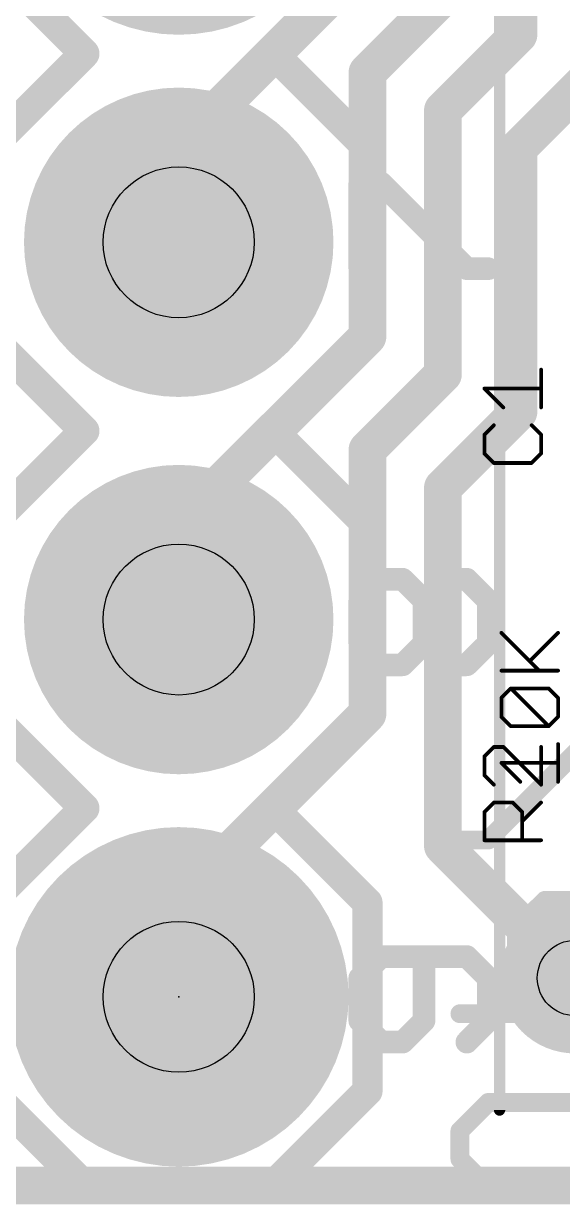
# Model space of a CAD drawing. Extents: x -32 to 75, y -15 to 35.
# Drawn here: x 0.23 to 3.85, y -0.13 to 7.82 of the extents above; entities that cross this region are included whole.
import ezdxf

# ---------------------------------------------------------------- set-up
doc = ezdxf.new("R2010")
doc.units = 0
for name, color, linetype in [('1', 12, 'CONTINUOUS'), ('16', 132, 'CONTINUOUS'), ('17', 110, 'CONTINUOUS'), ('18', 110, 'CONTINUOUS'), ('20', 53, 'CONTINUOUS'), ('21', 41, 'CONTINUOUS'), ('22', 40, 'CONTINUOUS'), ('24', 53, 'CONTINUOUS'), ('25', 253, 'CONTINUOUS'), ('26', 253, 'CONTINUOUS'), ('27', 253, 'CONTINUOUS'), ('29', 253, 'CONTINUOUS'), ('30', 253, 'CONTINUOUS'), ('44', 253, 'CONTINUOUS'), ('51', 53, 'CONTINUOUS'), ('52', 253, 'CONTINUOUS')]:
    doc.layers.add(name, color=color, linetype=linetype)

# ---------------------------------------------------------------- blocks, each defined once
blk = doc.blocks.new('RECT')
blk.add_solid([(-0.5, -0.5), (0.5, -0.5), (-0.5, 0.5), (0.5, 0.5)])
blk = doc.blocks.new('ROUNDP')
at = {"const_width": 0.5}
blk.add_lwpolyline([(0, -0.25, 1), (0, 0.25, 1), (0, -0.25)], format="xyb", dxfattribs=at)
blk = doc.blocks.new('ROUNDV')
at = {"const_width": 0.5}
blk.add_lwpolyline([(0, -0.25, 1), (0, 0.25, 1), (0, -0.25)], format="xyb", dxfattribs=at)

msp = doc.modelspace()

# ---------------------------------------------------------------- linework, layer by layer
at = {"layer": '1', "const_width": 0.254}
for points in [[(3.556, 7.747), (3.556, 9.525)], [(1.27, 6.985), (2.54, 8.255)], [(2.54, 7.493), (3.048, 8.001)], [(3.048, 7.239), (3.556, 7.747)], [(2.54, 5.715), (2.54, 7.493)], [(3.556, 6.985), (4.064, 7.493)], [(3.048, 5.461), (3.048, 7.239)], [(1.27, 6.35), (1.27, 6.985)], [(3.556, 5.207), (3.556, 6.985)], [(1.27, 4.445), (2.54, 5.715)], [(2.54, 4.953), (3.048, 5.461)], [(3.048, 4.699), (3.556, 5.207)], [(2.54, 3.175), (2.54, 4.953)], [(3.048, 2.286), (3.048, 4.699)], [(1.27, 3.81), (1.27, 4.445)], [(1.27, 1.905), (2.54, 3.175)], [(3.937, 1.397), (3.048, 2.286)], [(1.27, 1.27), (1.27, 1.905)], [(17.78, 0), (0, 0)]]:
    msp.add_lwpolyline(points, dxfattribs=at)
at = {"layer": '1', "const_width": 0.127}
for points in [[(3.6009, 7.7021, 1), (3.5111, 7.7919)], [(3.4925, 7.747, 1), (3.6195, 7.747)], [(2.6035, 7.493, 1), (2.4765, 7.493)], [(2.4951, 7.5379, 1), (2.5849, 7.4481)], [(3.1115, 7.239, 1), (2.9845, 7.239)], [(3.0031, 7.2839, 1), (3.0929, 7.1941)], [(1.3335, 6.985, 1), (1.2065, 6.985)], [(1.2251, 7.0299, 1), (1.3149, 6.9401)], [(3.6195, 6.985, 1), (3.4925, 6.985)], [(3.5111, 7.0299, 1), (3.6009, 6.9401)], [(1.2065, 6.35, 1), (1.3335, 6.35)], [(2.5849, 5.6701, 1), (2.4951, 5.7599)], [(2.4765, 5.715, 1), (2.6035, 5.715)], [(3.0929, 5.4161, 1), (3.0031, 5.5059)], [(2.9845, 5.461, 1), (3.1115, 5.461)], [(3.6009, 5.1621, 1), (3.5111, 5.2519)], [(3.4925, 5.207, 1), (3.6195, 5.207)], [(2.6035, 4.953, 1), (2.4765, 4.953)], [(2.4951, 4.9979, 1), (2.5849, 4.9081)], [(3.1115, 4.699, 1), (2.9845, 4.699)], [(3.0031, 4.7439, 1), (3.0929, 4.6541)], [(1.3335, 4.445, 1), (1.2065, 4.445)], [(1.2251, 4.4899, 1), (1.3149, 4.4001)], [(1.2065, 3.81, 1), (1.3335, 3.81)], [(2.5849, 3.1301, 1), (2.4951, 3.2199)], [(2.4765, 3.175, 1), (2.6035, 3.175)], [(3.0929, 2.3309, 1), (3.0031, 2.2411)], [(2.9845, 2.286, 1), (3.1115, 2.286)], [(1.3335, 1.905, 1), (1.2065, 1.905)], [(1.2251, 1.9499, 1), (1.3149, 1.8601)], [(3.8921, 1.3521, 1), (3.9819, 1.4419)], [(1.2065, 1.27, 1), (1.3335, 1.27)]]:
    msp.add_lwpolyline(points, format="xyb", dxfattribs=at)
at = {"layer": '16', "const_width": 0.254}
for points in [[(3.937, 1.397), (4.826, 0.508)], [(17.78, 0), (0, 0)]]:
    msp.add_lwpolyline(points, dxfattribs=at)
at = {"layer": '16', "const_width": 0.127}
msp.add_lwpolyline([(3.9819, 1.4419, 1), (3.8921, 1.3521)], format="xyb", dxfattribs=at)
at = {"layer": '20', "const_width": 0.2032}
msp.add_lwpolyline([(0, 0), (17.78, 0)], dxfattribs=at)
at = {"layer": '21'}
for points, const_width in [([(1.27, 7.874, 1), (1.27, 9.906, 1), (1.27, 7.874)], 0.254), ([(2.5266, 6.7484, 1), (2.4504, 6.7484)], 0.0762), ([(2.4885, 6.7865, 1), (2.4885, 6.7103)], 0.0762), ([(2.6595, 6.7754, 1), (2.6056, 6.7215)], 0.0762), ([(2.6325, 6.7103, 1), (2.6325, 6.7865)], 0.0762), ([(2.4504, 6.1722, 1), (2.5266, 6.1722)], 0.0762), ([(3.2087, 6.2103, 1), (3.2087, 6.1341)], 0.0762), ([(3.1818, 6.1453, 1), (3.2357, 6.1991)], 0.0762), ([(3.3528, 6.1341, 1), (3.3528, 6.2103)], 0.0762), ([(2.6325, 4.1195, 1), (2.6325, 4.0433)], 0.0762), ([(2.6595, 4.0545, 1), (2.6056, 4.1084)], 0.0762), ([(2.8035, 4.1084, 1), (2.7496, 4.0545)], 0.0762), ([(2.7766, 4.0433, 1), (2.7766, 4.1195)], 0.0762), ([(3.0647, 4.1195, 1), (3.0647, 4.0433)], 0.0762), ([(3.0916, 4.0545, 1), (3.0377, 4.1084)], 0.0762), ([(3.2357, 4.1084, 1), (3.1818, 4.0545)], 0.0762), ([(3.2087, 4.0433, 1), (3.2087, 4.1195)], 0.0762), ([(2.4615, 3.9643, 1), (2.5154, 3.9104)], 0.0762), ([(2.5266, 3.9374, 1), (2.4504, 3.9374)], 0.0762), ([(2.9587, 3.9374, 1), (2.8825, 3.9374)], 0.0762), ([(2.8937, 3.9643, 1), (2.9476, 3.9104)], 0.0762), ([(2.8937, 3.9104, 1), (2.9476, 3.9643)], 0.0762), ([(3.3909, 3.9374, 1), (3.3147, 3.9374)], 0.0762), ([(3.3259, 3.9104, 1), (3.3797, 3.9643)], 0.0762), ([(2.5154, 3.6762, 1), (2.4615, 3.6223)], 0.0762), ([(2.4504, 3.6493, 1), (2.5266, 3.6493)], 0.0762), ([(2.9476, 3.6762, 1), (2.8937, 3.6223)], 0.0762), ([(2.8825, 3.6493, 1), (2.9587, 3.6493)], 0.0762), ([(2.9476, 3.6223, 1), (2.8937, 3.6762)], 0.0762), ([(3.3147, 3.6493, 1), (3.3909, 3.6493)], 0.0762), ([(3.3797, 3.6223, 1), (3.3259, 3.6762)], 0.0762), ([(2.6325, 3.5433, 1), (2.6325, 3.4671)], 0.0762), ([(2.7766, 3.4671, 1), (2.7766, 3.5433)], 0.0762), ([(3.0647, 3.5433, 1), (3.0647, 3.4671)], 0.0762), ([(3.2087, 3.4671, 1), (3.2087, 3.5433)], 0.0762), ([(2.6056, 3.4783, 1), (2.6595, 3.5321)], 0.0762), ([(2.7496, 3.5321, 1), (2.8035, 3.4783)], 0.0762), ([(3.0377, 3.4783, 1), (3.0916, 3.5321)], 0.0762), ([(3.1818, 3.5321, 1), (3.2357, 3.4783)], 0.0762), ([(1.27, 0.254, 1), (1.27, 2.286, 1), (1.27, 0.254)], 0.254), ([(2.6325, 1.5795, 1), (2.6325, 1.5033)], 0.0762), ([(2.6595, 1.5145, 1), (2.6056, 1.5684)], 0.0762), ([(2.9587, 1.5414, 1), (2.8825, 1.5414)], 0.0762), ([(3.2357, 1.5684, 1), (3.1818, 1.5145)], 0.0762), ([(3.2087, 1.5033, 1), (3.2087, 1.5795)], 0.0762), ([(2.4615, 1.4243, 1), (2.5154, 1.3704)], 0.0762), ([(2.5266, 1.3974, 1), (2.4504, 1.3974)], 0.0762), ([(3.3909, 1.3974, 1), (3.3147, 1.3974)], 0.0762), ([(3.3259, 1.3704, 1), (3.3797, 1.4243)], 0.0762), ([(2.5154, 1.1362, 1), (2.4615, 1.0823)], 0.0762), ([(2.4504, 1.1093, 1), (2.5266, 1.1093)], 0.0762), ([(2.8825, 1.1093, 1), (2.9587, 1.1093)], 0.0762), ([(2.9476, 1.0823, 1), (2.8937, 1.1362)], 0.0762), ([(3.3147, 1.1093, 1), (3.3909, 1.1093)], 0.0762), ([(3.3797, 1.0823, 1), (3.3259, 1.1362)], 0.0762), ([(2.6325, 1.0033, 1), (2.6325, 0.9271)], 0.0762), ([(2.7766, 0.9271, 1), (2.7766, 1.0033)], 0.0762), ([(2.6056, 0.9383, 1), (2.6595, 0.9921)], 0.0762), ([(2.7496, 0.9921, 1), (2.8035, 0.9383)], 0.0762), ([(3.1818, 0.9921, 1), (3.2357, 0.9383)], 0.0762)]:
    msp.add_lwpolyline(points, format="xyb", dxfattribs=dict(at, const_width=const_width))
at = {"layer": '21', "const_width": 0.1524}
for points in [[(2.4885, 6.1722), (2.4885, 6.7484)], [(2.4885, 6.7484), (2.6325, 6.7484)], [(2.6325, 6.7484), (3.2087, 6.1722)], [(3.2087, 6.1722), (3.3528, 6.1722)], [(2.4885, 3.9374), (2.6325, 4.0814)], [(2.6325, 4.0814), (2.7766, 4.0814)], [(2.7766, 4.0814), (2.9206, 3.9374)], [(2.9206, 3.9374), (3.0647, 4.0814)], [(3.0647, 4.0814), (3.2087, 4.0814)], [(3.2087, 4.0814), (3.3528, 3.9374)], [(2.4885, 3.6493), (2.4885, 3.9374)], [(2.9206, 3.6493), (2.9206, 3.9374)], [(3.3528, 3.9374), (3.3528, 3.6493)], [(2.6325, 3.5052), (2.4885, 3.6493)], [(2.9206, 3.6493), (2.7766, 3.5052)], [(3.0647, 3.5052), (2.9206, 3.6493)], [(3.3528, 3.6493), (3.2087, 3.5052)], [(2.7766, 3.5052), (2.6325, 3.5052)], [(3.2087, 3.5052), (3.0647, 3.5052)], [(2.6325, 1.5414), (2.4885, 1.3974)], [(3.2087, 1.5414), (2.6325, 1.5414)], [(2.9206, 1.1093), (2.9206, 1.5414)], [(3.3528, 1.3974), (3.2087, 1.5414)], [(2.4885, 1.3974), (2.4885, 1.1093)], [(3.3528, 1.1093), (3.3528, 1.3974)], [(2.4885, 1.1093), (2.6325, 0.9652)], [(2.7766, 0.9652), (2.9206, 1.1093)], [(3.2087, 0.9652), (3.3528, 1.1093)], [(2.6325, 0.9652), (2.7766, 0.9652)]]:
    msp.add_lwpolyline(points, dxfattribs=at)
at = {"layer": '22', "const_width": 0.2032}
for points in [[(0.635, 7.62), (0, 8.255)], [(2.54, 8.255), (1.905, 7.62)], [(0.635, 7.62), (0, 6.985)], [(2.54, 6.985), (1.905, 7.62)], [(2.54, 5.715), (2.54, 6.985)], [(0, 5.715), (0.635, 5.08)], [(1.905, 5.08), (2.54, 5.715)], [(0.635, 5.08), (0, 4.445)], [(2.54, 4.445), (1.905, 5.08)], [(2.54, 3.175), (2.54, 4.445)], [(0, 3.175), (0.635, 2.54)], [(1.905, 2.54), (2.54, 3.175)], [(0.635, 2.54), (0, 1.905)], [(2.54, 1.905), (1.905, 2.54)], [(2.54, 0.635), (2.54, 1.905)], [(0.635, 0), (0, 0.635)], [(2.54, 0.635), (1.905, 0)], [(1.905, 0), (0.635, 0)]]:
    msp.add_lwpolyline(points, dxfattribs=at)
at = {"layer": '22', "const_width": 0.1016}
for points in [[(0.6709, 7.5841, 1), (0.5991, 7.6559)], [(1.9409, 7.6559, 1), (1.8691, 7.5841)], [(0.5991, 7.5841, 1), (0.6709, 7.6559)], [(1.8691, 7.6559, 1), (1.9409, 7.5841)], [(2.5908, 6.985, 1), (2.4892, 6.985)], [(2.5041, 6.9491, 1), (2.5759, 7.0209)], [(2.5759, 5.6791, 1), (2.5041, 5.7509)], [(2.4892, 5.715, 1), (2.5908, 5.715)], [(0.6709, 5.0441, 1), (0.5991, 5.1159)], [(1.9409, 5.1159, 1), (1.8691, 5.0441)], [(0.5991, 5.0441, 1), (0.6709, 5.1159)], [(1.8691, 5.1159, 1), (1.9409, 5.0441)], [(2.5908, 4.445, 1), (2.4892, 4.445)], [(2.5041, 4.4091, 1), (2.5759, 4.4809)], [(2.5759, 3.1391, 1), (2.5041, 3.2109)], [(2.4892, 3.175, 1), (2.5908, 3.175)], [(0.6709, 2.5041, 1), (0.5991, 2.5759)], [(0.5991, 2.5041, 1), (0.6709, 2.5759)], [(1.9409, 2.5759, 1), (1.8691, 2.5041)], [(1.8691, 2.5759, 1), (1.9409, 2.5041)], [(2.5908, 1.905, 1), (2.4892, 1.905)], [(2.5041, 1.8691, 1), (2.5759, 1.9409)], [(2.5759, 0.5991, 1), (2.5041, 0.6709)], [(2.4892, 0.635, 1), (2.5908, 0.635)], [(0.635, 0.0508, 1), (0.635, -0.0508)], [(0.5991, -0.0359, 1), (0.6709, 0.0359)], [(1.8691, 0.0359, 1), (1.9409, -0.0359)], [(1.905, -0.0508, 1), (1.905, 0.0508)]]:
    msp.add_lwpolyline(points, format="xyb", dxfattribs=at)
at = {"layer": '24'}
msp.add_point((1.27, 1.27), dxfattribs=at)
at = {"layer": '25', "const_width": 0.0254}
for points in [[(3.7084, 5.2383), (3.7084, 5.4925)], [(3.4542, 5.2383), (3.3271, 5.3654)], [(3.3271, 5.3654), (3.7084, 5.3654)], [(3.3906, 5.1183), (3.3271, 5.0548)], [(3.7084, 5.0548), (3.6448, 5.1183)], [(3.3271, 5.0548), (3.3271, 4.9277)], [(3.7084, 4.9277), (3.7084, 5.0548)], [(3.3271, 4.9277), (3.3906, 4.8641)], [(3.6448, 4.8641), (3.7084, 4.9277)], [(3.3906, 4.8641), (3.6448, 4.8641)], [(3.3906, 2.9525), (3.3271, 2.889)], [(3.4542, 2.9525), (3.3906, 2.9525)], [(3.7084, 2.6983), (3.4542, 2.9525)], [(3.7084, 2.9525), (3.7084, 2.6983)], [(3.3271, 2.889), (3.3271, 2.7619)], [(3.3271, 2.7619), (3.3906, 2.6983)], [(3.3271, 2.5148), (3.3906, 2.5783)], [(3.3906, 2.5783), (3.5177, 2.5783)], [(3.5177, 2.5783), (3.5813, 2.5148)], [(3.5813, 2.4512), (3.7084, 2.5783)], [(3.3271, 2.3241), (3.3271, 2.5148)], [(3.5813, 2.5148), (3.5813, 2.3241)], [(3.7084, 2.3241), (3.3271, 2.3241)]]:
    msp.add_lwpolyline(points, dxfattribs=at)
at = {"layer": '25', "const_width": 0.0127}
for points in [[(3.7147, 5.4925, 1), (3.7021, 5.4925)], [(3.3271, 5.3718, 1), (3.3271, 5.3591)], [(3.3316, 5.3699, 1), (3.3226, 5.3609)], [(3.7084, 5.3591, 1), (3.7084, 5.3718)], [(3.4497, 5.2338, 1), (3.4587, 5.2428)], [(3.7021, 5.2383, 1), (3.7147, 5.2383)], [(3.3951, 5.1138, 1), (3.3861, 5.1228)], [(3.6493, 5.1228, 1), (3.6404, 5.1138)], [(3.3334, 5.0548, 1), (3.3207, 5.0548)], [(3.3226, 5.0593, 1), (3.3316, 5.0503)], [(3.7147, 5.0548, 1), (3.7021, 5.0548)], [(3.7039, 5.0503, 1), (3.7129, 5.0593)], [(3.3207, 4.9277, 1), (3.3334, 4.9277)], [(3.3316, 4.9321, 1), (3.3226, 4.9232)], [(3.7021, 4.9277, 1), (3.7147, 4.9277)], [(3.7129, 4.9232, 1), (3.7039, 4.9321)], [(3.3906, 4.8705, 1), (3.3906, 4.8578)], [(3.3861, 4.8596, 1), (3.3951, 4.8686)], [(3.6404, 4.8686, 1), (3.6493, 4.8596)], [(3.6448, 4.8578, 1), (3.6448, 4.8705)], [(3.3906, 2.9589, 1), (3.3906, 2.9462)], [(3.3951, 2.948, 1), (3.3861, 2.957)], [(3.4587, 2.957, 1), (3.4497, 2.948)], [(3.4542, 2.9462, 1), (3.4542, 2.9589)], [(3.7147, 2.9525, 1), (3.7021, 2.9525)], [(3.3334, 2.889, 1), (3.3207, 2.889)], [(3.3226, 2.8935, 1), (3.3316, 2.8845)], [(3.3207, 2.7619, 1), (3.3334, 2.7619)], [(3.3316, 2.7663, 1), (3.3226, 2.7574)], [(3.3861, 2.6938, 1), (3.3951, 2.7028)], [(3.7021, 2.6983, 1), (3.7147, 2.6983)], [(3.7039, 2.6938, 1), (3.7129, 2.7028)], [(3.3906, 2.5847, 1), (3.3906, 2.572)], [(3.3951, 2.5738, 1), (3.3861, 2.5828)], [(3.5222, 2.5828, 1), (3.5132, 2.5738)], [(3.5177, 2.572, 1), (3.5177, 2.5847)], [(3.7129, 2.5738, 1), (3.7039, 2.5828)], [(3.3334, 2.5148, 1), (3.3207, 2.5148)], [(3.3226, 2.5193, 1), (3.3316, 2.5103)], [(3.5876, 2.5148, 1), (3.5749, 2.5148)], [(3.5768, 2.5103, 1), (3.5858, 2.5193)], [(3.5768, 2.4557, 1), (3.5858, 2.4467)], [(3.3207, 2.3241, 1), (3.3334, 2.3241)], [(3.3271, 2.3304, 1), (3.3271, 2.3178)], [(3.5749, 2.3241, 1), (3.5876, 2.3241)], [(3.7084, 2.3178, 1), (3.7084, 2.3304)]]:
    msp.add_lwpolyline(points, format="xyb", dxfattribs=at)
at = {"layer": '26', "const_width": 0.127}
for points in [[(4.1156, 3.0887), (3.353, 2.3261)], [(3.353, 2.3261), (3.1623, 2.3261)], [(3.7343, 1.9193), (3.5436, 1.7287)], [(4.1156, 1.9193), (3.7343, 1.9193)], [(3.5436, 1.7287), (3.5436, 1.1567)], [(3.1623, 1.1567), (4.3063, 1.1567)], [(3.1623, 0.3686), (3.353, 0.5593)], [(3.353, 0.5593), (4.3063, 0.5593)], [(3.1623, 0.178), (3.1623, 0.3686)], [(3.353, -0.0127), (3.1623, 0.178)]]:
    msp.add_lwpolyline(points, dxfattribs=at)
at = {"layer": '26', "const_width": 0.0635}
for points in [[(3.1623, 2.3578, 1), (3.1623, 2.2943)], [(3.353, 2.2943, 1), (3.353, 2.3578)], [(3.3305, 2.3485, 1), (3.3754, 2.3036)], [(3.7343, 1.9511, 1), (3.7343, 1.8876)], [(3.7567, 1.8969, 1), (3.7118, 1.9418)], [(3.5754, 1.7287, 1), (3.5119, 1.7287)], [(3.5212, 1.7511, 1), (3.5661, 1.7062)], [(3.1623, 1.1884, 1), (3.1623, 1.1249)], [(3.5119, 1.1567, 1), (3.5754, 1.1567)], [(3.353, 0.591, 1), (3.353, 0.5275)], [(3.3754, 0.5368, 1), (3.3305, 0.5817)], [(3.1941, 0.3686, 1), (3.1305, 0.3686)], [(3.1398, 0.3911, 1), (3.1848, 0.3462)], [(3.1848, 0.2004, 1), (3.1398, 0.1555)], [(3.1305, 0.178, 1), (3.1941, 0.178)], [(3.3305, -0.0352, 1), (3.3754, 0.0098)]]:
    msp.add_lwpolyline(points, format="xyb", dxfattribs=at)
at = {"layer": '27', "const_width": 0.0254}
for points in [[(3.6956, 3.4662), (3.4414, 3.7204)], [(3.632, 3.5298), (3.8227, 3.7204)], [(3.4414, 3.4662), (3.8227, 3.4662)], [(3.4414, 3.2827), (3.5049, 3.3462)], [(3.5049, 3.3462), (3.7591, 3.3462)], [(3.7591, 3.092), (3.5049, 3.3462)], [(3.7591, 3.3462), (3.8227, 3.2827)], [(3.4414, 3.1556), (3.4414, 3.2827)], [(3.8227, 3.2827), (3.8227, 3.1556)], [(3.5049, 3.092), (3.4414, 3.1556)], [(3.7591, 3.092), (3.5049, 3.092)], [(3.8227, 3.1556), (3.7591, 3.092)], [(3.8227, 2.7178), (3.8227, 2.972)], [(3.5685, 2.7178), (3.4414, 2.8449)], [(3.4414, 2.8449), (3.8227, 2.8449)]]:
    msp.add_lwpolyline(points, dxfattribs=at)
at = {"layer": '27', "const_width": 0.0127}
for points in [[(3.4459, 3.7249, 1), (3.4369, 3.7159)], [(3.8272, 3.7159, 1), (3.8182, 3.7249)], [(3.6275, 3.5343, 1), (3.6365, 3.5253)], [(3.4414, 3.4726, 1), (3.4414, 3.4599)], [(3.6911, 3.4617, 1), (3.7001, 3.4707)], [(3.8227, 3.4599, 1), (3.8227, 3.4726)], [(3.5049, 3.3526, 1), (3.5049, 3.3399)], [(3.5094, 3.3507, 1), (3.5004, 3.3417)], [(3.5094, 3.3417, 1), (3.5004, 3.3507)], [(3.7636, 3.3507, 1), (3.7547, 3.3417)], [(3.7591, 3.3399, 1), (3.7591, 3.3526)], [(3.4477, 3.2827, 1), (3.435, 3.2827)], [(3.4369, 3.2872, 1), (3.4459, 3.2782)], [(3.8291, 3.2827, 1), (3.8164, 3.2827)], [(3.8182, 3.2782, 1), (3.8272, 3.2872)], [(3.435, 3.1556, 1), (3.4477, 3.1556)], [(3.4459, 3.16, 1), (3.4369, 3.1511)], [(3.5049, 3.0984, 1), (3.5049, 3.0857)], [(3.5004, 3.0875, 1), (3.5094, 3.0965)], [(3.7547, 3.0965, 1), (3.7636, 3.0875)], [(3.7547, 3.0875, 1), (3.7636, 3.0965)], [(3.7591, 3.0857, 1), (3.7591, 3.0984)], [(3.8164, 3.1556, 1), (3.8291, 3.1556)], [(3.8272, 3.1511, 1), (3.8182, 3.16)], [(3.8291, 2.972, 1), (3.8164, 2.972)], [(3.4414, 2.8513, 1), (3.4414, 2.8386)], [(3.4459, 2.8494, 1), (3.4369, 2.8404)], [(3.8227, 2.8386, 1), (3.8227, 2.8513)], [(3.564, 2.7133, 1), (3.573, 2.7223)], [(3.8164, 2.7178, 1), (3.8291, 2.7178)]]:
    msp.add_lwpolyline(points, format="xyb", dxfattribs=at)
at = {"layer": '44'}
for centre, radius in [((1.27, 6.35), 0.508), ((1.27, 3.81), 0.508), ((1.27, 1.27), 0.508), ((3.937, 1.397), 0.254)]:
    msp.add_circle(centre, radius, dxfattribs=at)
at = {"layer": '51', "const_width": 0.0762}
msp.add_lwpolyline([(3.429, 0.508), (3.429, 29.21)], dxfattribs=at)
at = {"layer": '51', "const_width": 0.0381}
msp.add_lwpolyline([(3.41, 0.508, 1), (3.4481, 0.508)], format="xyb", dxfattribs=at)

# ---------------------------------------------------------------- block references
at = {"layer": '17', "xscale": 1.8796, "yscale": 1.8796}
for p in [(1.27, 6.35), (1.27, 6.35), (1.27, 3.81), (1.27, 3.81), (1.27, 1.27), (1.27, 1.27)]:
    msp.add_blockref('ROUNDP', p, dxfattribs=at)
at = {"layer": '18', "xscale": 1.016, "yscale": 1.016}
msp.add_blockref('ROUNDV', (3.937, 1.397), dxfattribs=at)
msp.add_blockref('ROUNDV', (3.937, 1.397), dxfattribs=at)
at = {"layer": '29', "xscale": 2.0828, "yscale": 2.0828}
for p in [(1.27, 6.35), (1.27, 3.81), (1.27, 1.27)]:
    msp.add_blockref('ROUNDP', p, dxfattribs=at)
at = {"layer": '30', "xscale": 2.0828, "yscale": 2.0828}
for p in [(1.27, 6.35), (1.27, 3.81), (1.27, 1.27)]:
    msp.add_blockref('ROUNDP', p, dxfattribs=at)
at = {"layer": '52', "xscale": 0.508, "yscale": 0.508, "rotation": 90}
for p in [(1.27, 6.35), (1.27, 3.81), (1.27, 1.27)]:
    msp.add_blockref('RECT', p, dxfattribs=at)

doc.saveas('drawing.dxf')
